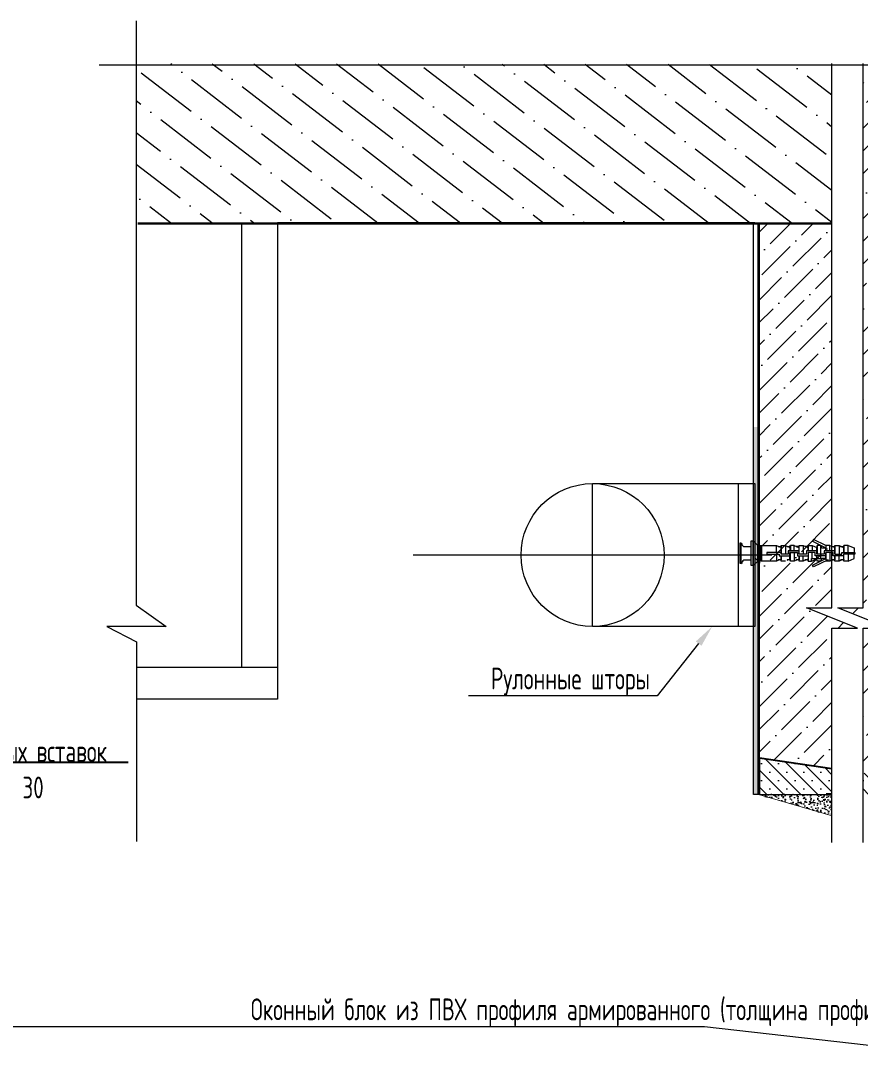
# Model space of a CAD drawing. Header units: millimetres. Extents: x -136099598 to 11807193, y 0 to 779331.
# Drawn here: x 793450 to 803083, y 377478 to 389471 of the extents above; entities that cross this region are included whole.
import ezdxf
from ezdxf import colors
from ezdxf.entities.mleader import LeaderData, LeaderLine
from ezdxf.math import Vec2, Vec3

# ---------------------------------------------------------------- set-up
doc = ezdxf.new("R2010")
doc.units = ezdxf.units.MM
doc.header["$MEASUREMENT"] = 0
doc.layers.get('0').update_dxf_attribs({"color": 250, "lineweight": 9})
doc.layers.add('!!_для разрезов', color=7, linetype='Continuous')
doc.layers.add('Тонкая', color=7, linetype='Continuous')
for name, color, linetype, lineweight in [('+АР_Размеры', 252, 'Continuous', 9), ('_0', 250, 'Continuous', 9), ('_Штриховки', 250, 'Continuous', 13), ('PDF _Геометрия', 7, 'Continuous', 0), ('TN-СТЯЖКА', 252, 'Continuous', 15), ('АР_Перекрытие', 250, 'Continuous', 30), ('АР_Тонкие', 250, 'Continuous', 5), ('АР_Штриховка', 253, 'Continuous', 13), ('Рисунок', 6, 'Continuous', 35)]:
    doc.layers.add(name, color=color, linetype=linetype, lineweight=lineweight)
doc.styles.add('ISOCPEUR', font='isocpeur.ttf', dxfattribs={"width": 0.7})

# ---------------------------------------------------------------- blocks, each defined once
blk = doc.blocks.new('УЗЕЛ общий')
at = {"layer": '!!_для разрезов', "linetype": 'Continuous', "lineweight": 18}
h = blk.add_hatch(dxfattribs=at)
h.set_pattern_fill('SACNCR', color=253, scale=3.171781)
h.set_pattern_definition([(135, (53493.4825, -62560.609), (5.3406385, 5.3406385), []), (135, (53488.142, -62560.609), (5.3406385, 5.3406385), [0, -7.55280344])])
h.paths.add_polyline_path([(476.18, -459.57), (476.18, -443.12), (430.58, -436.48), (430.68, -459.57)])
h.paths.add_polyline_path([(495.85, -445.99), (495.85, -459.57), (528, -459.57), (589.16, -460.07), (589.16, -459.57)])
h = blk.add_hatch()
h.set_pattern_fill('AR-CONC', scale=0.031718, angle=180, style=0)
h.set_pattern_definition([(130, (170847.826, 114078.885), (-5.77849866, -0.50555288), [0.60422428, -6.64646703]), (185, (170847.826, 114078.885), (1.11782525, 6.05989824), [0.48337942, -5.31717362]), (79.549, (170847.3443, 114078.8427), (-4.6606943, 5.55431778), [0.51351134, -5.64862473]), (133.8158, (170847.826, 114080.496), (-8.59803344, -1.33349056), [0.9063364, -9.96970054]), (83.3644, (170847.109, 114080.385), (-7.52994233, 7.8477967), [0.770267, -8.4729371]), (188.816, (170847.826, 114080.496), (-7.5299541, 7.8477828), [0.72506913, -7.97576043]), (159, (170847.02, 114080.0933), (-4.80889191, -3.24363826), [0.60422428, -6.64646703]), (214, (170847.02, 114080.093), (-1.96022498, 5.84203886), [0.48337942, -5.31717362]), (108.5486, (170846.6195, 114079.823), (-6.76910364, 2.59841361), [0.51351134, -5.64862473]), (142.5, (170847.8258, 114078.8848), (-0.09796373, 2.681900633), [0, -5.25272303, 0, -5.39773686, 0, -5.33731443]), (172.5, (170847.8258, 114078.8848), (-2.11937334, 3.17750841), [0, -3.07751564, 0, -5.131878176, 0, -2.034221726]), (212.5, (170849.6224, 114078.8848), (-4.300636697, -0.181703212), [0, -2.014080917, 0, -6.28393246, 0, -8.338294996]), (222.5, (170850.428, 114078.885), (-4.69833319, 0.806472604), [0, -2.61830519, 0, -4.17317566, 0, -5.921397896])])
h.paths.add_polyline_path([(426.85, -459.57), (429.96, -459.57), (429.96, -228.12), (426.85, -228.12)])
h = blk.add_hatch()
h.set_pattern_fill('AR-CONC', scale=0.031718, angle=180, style=0)
h.set_pattern_definition([(130, (170890.429, 114102.4194), (-5.77849866, -0.50555288), [0.60422428, -6.64646703]), (185, (170890.429, 114102.4194), (1.11782525, 6.05989824), [0.48337942, -5.31717362]), (79.549, (170889.9473, 114102.3773), (-4.6606943, 5.55431778), [0.51351134, -5.64862473]), (133.8158, (170890.429, 114104.031), (-8.59803344, -1.33349056), [0.9063364, -9.96970054]), (83.3644, (170889.712, 114103.9196), (-7.52994233, 7.8477967), [0.770267, -8.4729371]), (188.816, (170890.429, 114104.031), (-7.5299541, 7.8477828), [0.72506913, -7.97576043]), (159, (170889.623, 114103.628), (-4.80889191, -3.24363826), [0.60422428, -6.64646703]), (214, (170889.623, 114103.628), (-1.96022498, 5.84203886), [0.48337942, -5.31717362]), (108.5486, (170889.2225, 114103.3576), (-6.76910364, 2.59841361), [0.51351134, -5.64862473]), (142.5, (170890.4288, 114102.4194), (-0.09796373, 2.681900633), [0, -5.25272303, 0, -5.39773686, 0, -5.33731443]), (172.5, (170890.4288, 114102.4194), (-2.11937334, 3.17750841), [0, -3.07751564, 0, -5.131878176, 0, -2.034221726]), (212.5, (170892.2254, 114102.4194), (-4.300636697, -0.181703212), [0, -2.014080917, 0, -6.28393246, 0, -8.338294996]), (222.5, (170893.031, 114102.4194), (-4.69833319, 0.806472604), [0, -2.61830519, 0, -4.17317566, 0, -5.921397896])])
h.paths.add_polyline_path([(429.96, -459.57), (476.18, -472.97), (476.18, -459.57)])
at = {"layer": '_Штриховки'}
h = blk.add_hatch(dxfattribs=at)
h.set_pattern_fill('ANSI36', color=256, scale=3.171781, angle=90, style=0)
h.set_pattern_definition([(225, (1280.083, 5144.317), (-19.582341, -5.340639), [25.17601, -5.035202, 0, -5.035202])])
h.paths.add_polyline_path([(476.18, -443), (476.18, -354.82), (492.22, -354.82), (460.14, -342.03), (476.18, -342.03), (476.18, -99.57), (429.96, -99.57), (429.96, -436.22)])
h.paths.add_polyline_path([(495.85, -354.82), (495.85, -445.89), (589.16, -459.57), (640.08, -459.57), (677.97, -383.2), (677.97, -316.28), (593.9, -316.28), (589.14, -311.52), (593.9, -306.76), (677.97, -306.76), (677.97, 0), (495.85, 0), (495.85, -342.03), (479.81, -342.03), (511.89, -354.82)])
at = {"layer": 'АР_Штриховка', "lineweight": 0, "transparency": 33554559}
h = blk.add_hatch(dxfattribs=at)
h.set_pattern_fill('ANSI36', color=256, scale=5, angle=97.43389)
h.set_pattern_definition([(142.433889, (-810480.483, 19974.733), (-31.6994321, 4.35424866), [39.6875, -7.9375, 0, -7.9375])])
h.paths.add_polyline_path([(476.18, -100), (476.18, 0), (38.23, 0.57), (38.23, -99.43)])
at = {"layer": '!!_для разрезов', "color": 251, "linetype": 'Continuous', "lineweight": 18}
blk.add_lwpolyline([(476.18, -443.12), (430.58, -436.48), (430.68, -459.57), (476.18, -459.57)], dxfattribs=at)
at = {"layer": '+АР_Размеры', "ltscale": 100}
for points in [[(38.23, 27.69), (38.23, -340.28), (57.05, -353.8), (19.7, -353.8), (38.37, -363.47), (38.37, -489.15)], [(14.86, 0), (591.65, 0), (591.65, -16.04), (604.43, 16.04), (604.43, 0), (841.9, 0)], [(476.18, -489.8), (476.18, -354.82), (492.22, -354.82), (460.14, -342.03), (476.18, -342.03), (476.18, 0.88)], [(495.85, -489.8), (495.85, -354.82), (511.89, -354.82), (479.81, -342.03), (495.85, -342.03), (495.85, 0.88)]]:
    blk.add_lwpolyline(points, dxfattribs=at)
at = {"const_width": 0.476}
for points in [[(426.85, -459.57), (426.85, -100)], [(476.18, -472.97), (429.96, -459.57)]]:
    blk.add_lwpolyline(points, dxfattribs=at)
at = {"layer": 'PDF _Геометрия', "lineweight": 18}
for points in [[(427.72, -99.57), (127.11, -99.57), (127.11, -399.57), (38.37, -399.57)], [(104.81, -379.48), (104.81, -99.57)], [(429.52, -312.54), (426.67, -315.4), (425.37, -315.4), (425.37, -299.83), (426.67, -299.83), (429.52, -302.68), (441.2, -302.68), (442.76, -303.46)], [(426.67, -315.4), (426.67, -299.83)], [(474.94, -306.06), (474.94, -302.68), (472.34, -302.68), (464.56, -299.05), (464.04, -300.09), (472.34, -304.24)], [(420.44, -303.46), (425.37, -303.46)], [(442.76, -311.76), (441.2, -312.54), (429.52, -312.54), (429.52, -302.68)], [(430.57, -312.54), (430.57, -302.68)], [(431.08, -312.54), (431.08, -302.68)], [(431.6, -302.68), (431.6, -312.54)], [(432.12, -312.54), (432.12, -302.68)], [(444.31, -307.09), (435.23, -307.09), (435.23, -308.13), (443.02, -308.13), (443.02, -309.17), (449.77, -309.17)], [(441.2, -307.09), (441.2, -302.68)], [(441.2, -308.13), (441.2, -312.54)], [(442.24, -303.46), (444.31, -303.46), (444.31, -304.24), (444.31, -308.13)], [(444.31, -303.46), (444.31, -302.68), (446.91, -302.68), (446.91, -308.13)], [(448.73, -306.06), (455.48, -306.06), (448.73, -306.06), (448.73, -308.13), (444.31, -308.13), (444.31, -307.09), (444.31, -302.68)], [(446.91, -302.68), (448.21, -303.46)], [(449.86, -304.25), (447.95, -303.46), (449.77, -303.46), (450.02, -302.68)], [(449.77, -303.46), (449.77, -304.24), (449.77, -306.06)], [(449.77, -310.99), (449.77, -307.09), (454.44, -307.09), (454.44, -309.17), (461.19, -309.17)], [(452.36, -306.06), (452.36, -302.68), (450.02, -302.68), (450.02, -306.06)], [(450.02, -312.54), (450.02, -309.43), (450.02, -307.09)], [(452.36, -302.68), (453.92, -303.46)], [(452.36, -307.09), (452.36, -312.54)], [(455.48, -308.13), (455.48, -304.24), (455.48, -303.46), (453.66, -303.46), (455.56, -304.25)], [(466.63, -306.06), (460.15, -306.06), (460.15, -308.13), (455.48, -308.13), (455.48, -302.68), (458.07, -302.68), (458.07, -308.13)], [(455.48, -303.46), (455.48, -302.68)], [(458.07, -302.68), (459.62, -303.46)], [(461.19, -303.46), (461.19, -304.24), (461.19, -306.06), (461.19, -302.68), (461.19, -303.46), (459.11, -303.46)], [(472.34, -309.17), (465.59, -309.17), (465.59, -307.09), (461.19, -307.09), (461.19, -310.99), (461.19, -311.76), (459.11, -311.76)], [(461.19, -302.68), (463.26, -302.68), (463.78, -302.68), (466.63, -303.98)], [(461.19, -307.09), (461.19, -312.54), (463.26, -312.54), (463.26, -310.99), (463.78, -310.99), (463.78, -307.09)], [(463.78, -302.68), (463.78, -306.06)], [(483.5, -309.17), (477.01, -309.17), (477.01, -307.09), (472.34, -307.09), (472.34, -310.73), (472.34, -311.77), (473.9, -311.77), (464.56, -316.18), (464.04, -315.14), (472.34, -310.99)], [(478.05, -306.06), (471.3, -306.06), (471.3, -308.13), (466.63, -308.13), (466.63, -303.98), (466.9, -302.68)], [(469.23, -308.13), (469.23, -303.46), (468.97, -302.68), (466.9, -302.68), (466.9, -308.13)], [(466.9, -310.99), (469.23, -310.99), (469.75, -310.99), (470.01, -310.73), (472.34, -310.73), (472.34, -307.09)], [(472.34, -302.68), (472.34, -304.5), (472.34, -306.06), (472.34, -304.5), (470.01, -304.5), (469.23, -303.46)], [(474.94, -302.68), (476.5, -303.46)], [(474.94, -307.09), (474.94, -312.54)], [(475.98, -303.46), (478.05, -303.46), (478.05, -304.24), (478.05, -308.13), (478.05, -302.68), (480.65, -302.68), (480.65, -308.13)], [(478.05, -303.46), (478.05, -302.68)], [(478.05, -308.13), (482.47, -308.13), (482.47, -307.09), (490.51, -307.09), (490.51, -308.13), (483.5, -308.13), (483.5, -310.99)], [(480.65, -302.68), (482.21, -303.46)], [(483.76, -303.46), (483.5, -304.24), (483.5, -307.09)], [(486.36, -307.09), (486.36, -302.68), (483.76, -302.68), (483.76, -307.09)], [(483.76, -312.54), (483.76, -308.13)], [(486.36, -302.68), (490.25, -304.24), (490.25, -307.09)], [(486.36, -308.13), (486.36, -312.54), (490.25, -310.99), (490.25, -308.13)], [(420.44, -311.76), (425.37, -311.76)], [(427.59, -310.44), (431.09, -313.94)], [(444.31, -312.54), (444.31, -309.43), (444.31, -310.99), (444.31, -311.76), (442.24, -311.76)], [(446.91, -312.54), (444.31, -312.54), (444.31, -311.76)], [(449.77, -310.99), (449.77, -311.76), (447.95, -311.76)], [(453.92, -311.76), (452.36, -312.54), (450.02, -312.54), (449.77, -311.76)], [(458.07, -312.54), (455.48, -312.54), (455.48, -309.17), (455.48, -310.99), (455.48, -311.76), (453.66, -311.76)], [(455.48, -312.54), (455.48, -311.76)], [(459.62, -311.76), (458.07, -312.54), (458.07, -309.17)], [(461.19, -312.54), (461.19, -311.77)], [(469.75, -310.99), (468.97, -312.54), (466.9, -312.54), (466.63, -311.25), (463.78, -312.54), (463.26, -312.54)], [(463.78, -310.99), (466.63, -310.99), (466.9, -310.99), (466.9, -309.17)], [(466.63, -310.99), (466.63, -309.17)], [(469.23, -310.99), (469.23, -309.17)], [(476.5, -311.76), (474.93, -312.54), (472.34, -312.54)], [(480.65, -312.54), (478.05, -312.54), (478.05, -309.17), (478.05, -310.99), (478.05, -311.76), (475.98, -311.76)], [(478.05, -312.54), (478.05, -311.76)], [(482.21, -311.76), (480.65, -312.54), (480.65, -309.17)], [(483.5, -310.99), (483.76, -311.76), (481.68, -311.76)], [(486.36, -312.54), (483.76, -312.54), (483.76, -311.77)], [(38.37, -379.48), (127.11, -379.48)]]:
    blk.add_lwpolyline(points, dxfattribs=at)
for points in [[(427.57, -353.79), (325.49, -353.79), (325.49, -263.77), (427.57, -263.77)], [(427.57, -353.79), (417.34, -353.79), (417.34, -263.77), (427.57, -263.77)], [(418.37, -314.1), (418.37, -301.12), (418.89, -301.12), (418.89, -314.1)]]:
    blk.add_lwpolyline(points, close=True, dxfattribs=at)
blk.add_lwpolyline([(483.69, -304.26, 0.002048), (481.68, -303.46), (483.76, -303.46), (483.76, -302.68)], format="xyb", dxfattribs=at)
blk.add_circle((325.49, -308.78), 45.01, dxfattribs=at)
for centre, radius, start, end in [((426.94, -297.26), 8.86, 206.80078, 224.80336), ((357.67, -515.53), 228.4, 67.68208, 68.20075), ((374.78, -514.95), 227.77, 67.68184, 68.20196), ((382.42, -537.99), 252.6, 67.70748, 68.17646), ((426.93, -318.21), 8.85, 135.17327, 153.20677), ((273.94, 106.41), 451.05, 291.95222, 292.21033), ((-493.78, 2020.52), 2515.43, 291.98757, 292.034), ((-424.14, 1862.38), 2344.85, 291.98581, 292.03561), ((291.49, 106.17), 450.58, 291.88219, 292.14135), ((331.54, 49.11), 389.09, 291.83347, 292.14097), ((338.71, 43.62), 383.36, 291.90098, 292.21215)]:
    blk.add_arc(centre, radius, start, end, dxfattribs=at)
at = {"layer": 'TN-СТЯЖКА'}
blk.add_lwpolyline([(429.96, -459.57), (426.85, -459.57), (426.85, -100), (429.96, -100)], close=True, dxfattribs=at)
at = {"layer": 'АР_Перекрытие', "lineweight": 30, "ltscale": 100}
blk.add_lwpolyline([(476.18, -100), (39.24, -100)], dxfattribs=at)
at = {"layer": 'Рисунок'}
for p, q in [((429.96, -100), (429.96, -459.57)), ((476.18, -459.57), (472.57, -459.57))]:
    blk.add_line(p, q, dxfattribs=at)
at = {"layer": 'Тонкая', "ltscale": 100}
blk.add_line((430.58, -436.48), (476.18, -443.12), dxfattribs=at)
at = {"layer": 'АР_Тонкие'}
ml = blk.add_multileader_mtext('Standard', dxfattribs=at)
ml.set_content('\\pxsm1,ql;Рулонные шторы', color=256, style='ISOCPEUR')
ml.set_leader_properties()
ml.build(insert=Vec2(0, 0))
ml.multileader.update_dxf_attribs({"text_left_attachment_type": 6, "text_right_attachment_type": 6, "dogleg_length": 100, "arrow_head_size": 13.71})
ctx = ml.context
ctx.base_point, ctx.char_height, ctx.arrow_head_size, ctx.landing_gap_size, ctx.plane_origin, ctx.plane_x_axis = Vec3(360.73, -397.53), 13.7109, 13.71, 1.37, Vec3(-1003.79, -1249.29), Vec3(-1, 0)
ctx.left_attachment, ctx.right_attachment = 6, 6
notes = []
notes.append((ctx, [(1, (1, 1, 0), (366.21, -397.53), (-1, 0), 5.48, [(0, [(400.79, -353.79)], 0, [])])]))
ctx.mtext.insert, ctx.mtext.width, ctx.mtext.defined_height, ctx.mtext.flow_direction = Vec3(261.46, -379.7), 269.5573, 36.25, 5
ml = blk.add_multileader_mtext('Standard', dxfattribs=at)
ml.set_content('\\pxqlsm1;Оконный блок из ПВХ профиля армированного (толщина профиля не менее 70 мм). Профиль ламинированный с двух сторон по RAL 7016.', color=256, style='ISOCPEUR')
ml.set_leader_properties()
ml.build(insert=Vec2(0, 0))
ml.multileader.update_dxf_attribs({"text_left_attachment_type": 6, "text_right_attachment_type": 6, "dogleg_length": 100, "arrow_head_size": 13.71})
ctx = ml.context
ctx.base_point, ctx.char_height, ctx.arrow_head_size, ctx.landing_gap_size, ctx.plane_origin, ctx.plane_x_axis = Vec3(390.54, -605.91), 13.71091, 13.71, 1.37, Vec3(-529.86, -1449.75), Vec3(-1, 0)
ctx.left_attachment, ctx.right_attachment = 6, 6
notes.append((ctx, [(1, (1, 1, 0), (396.02, -605.91), (-1, 0), 5.48, [(0, [(602.67, -629.35)], 0, [])])]))
ctx.mtext.insert, ctx.mtext.width, ctx.mtext.defined_height, ctx.mtext.flow_direction = Vec3(110.35, -588.08), 340.461, 5.99, 5
for ctx, leaders in notes:
    for number, flags, end, landing, length, lines in leaders:
        leader = LeaderData()
        leader.index, (leader.has_last_leader_line, leader.has_dogleg_vector, leader.attachment_direction) = number, flags
        leader.last_leader_point, leader.dogleg_vector, leader.dogleg_length = Vec3(end), Vec3(landing), length
        for number, points, colour, breaks in lines:
            line = LeaderLine()
            line.index, line.vertices, line.color, line.breaks = number, Vec3.list(points), colors.encode_raw_color(colour), breaks
            leader.lines.append(line)
        ctx.leaders.append(leader)

msp = doc.modelspace()

# ---------------------------------------------------------------- leaders
at = {"layer": 'АР_Тонкие'}
ml = msp.add_multileader_mtext('Standard', dxfattribs=at)
ml.set_content('\\pxsm1,ql;Пластиковый уголок с сеткой', color=256, style='ISOCPEUR')
ml.set_leader_properties()
ml.build(insert=Vec2(0, 0))
ml.multileader.update_dxf_attribs({"text_left_attachment_type": 6, "text_right_attachment_type": 6, "dogleg_length": 100, "arrow_head_size": 250})
ctx = ml.context
ctx.base_point, ctx.char_height, ctx.arrow_head_size, ctx.landing_gap_size, ctx.plane_origin, ctx.plane_x_axis = Vec3(790955.733, 381899.391), 250, 250, 25, Vec3(765882.565, 368944.573), Vec3(-1, 0)
ctx.left_attachment, ctx.right_attachment = 6, 6
notes = []
notes.append((ctx, [(0, (1, 1, 0), (787515.733, 381899.391), (1, 0), 100, [(0, [(786653.106, 382742.274)], 0, [])])]))
ctx.mtext.insert, ctx.mtext.width, ctx.mtext.defined_height, ctx.mtext.flow_direction = Vec3(788145.868, 382224.391), 6083.82171, 608.351, 5
ml = msp.add_multileader_mtext('Standard', dxfattribs=at)
ml.set_content('\\pxsm1,ql;Наружные откосы в местах примыкания декоративных вставок (выполнить по RAL 9010, RAL 000 80 00, RAL 100 60 30 \\Pв соответствующий цвет) \\P ', color=256, style='ISOCPEUR')
ml.set_leader_properties()
ml.build(insert=Vec2(0, 0))
ml.multileader.update_dxf_attribs({"text_left_attachment_type": 6, "text_right_attachment_type": 6, "dogleg_length": 100, "arrow_head_size": 250})
ctx = ml.context
ctx.base_point, ctx.char_height, ctx.arrow_head_size, ctx.landing_gap_size, ctx.plane_origin, ctx.plane_x_axis = Vec3(794514.225, 380958.464), 250, 250, 25, Vec3(765911.829, 367339.395), Vec3(-1, 0)
ctx.left_attachment, ctx.right_attachment = 6, 6
notes.append((ctx, [(0, (1, 1, 0), (787311.725, 380958.464), (1, 0), 100, [(0, [(785783.111, 382225.281)], 0, [])])]))
ctx.mtext.insert, ctx.mtext.width, ctx.mtext.defined_height, ctx.mtext.flow_direction = Vec3(787436.725, 381208.464), 7172.24965, 502.08, 5
for ctx, leaders in notes:
    for number, flags, end, landing, length, lines in leaders:
        leader = LeaderData()
        leader.index, (leader.has_last_leader_line, leader.has_dogleg_vector, leader.attachment_direction) = number, flags
        leader.last_leader_point, leader.dogleg_vector, leader.dogleg_length = Vec3(end), Vec3(landing), length
        for number, points, colour, breaks in lines:
            line = LeaderLine()
            line.index, line.vertices, line.color, line.breaks = number, Vec3.list(points), colors.encode_raw_color(colour), breaks
            leader.lines.append(line)
        ctx.leaders.append(leader)

# ---------------------------------------------------------------- next in the draw order: block references
at = {"layer": '_0', "xscale": 18.233658215449, "yscale": 18.233658215449, "zscale": 18.233658215449}
msp.add_blockref('УЗЕЛ общий', (794076.627, 388966.184), dxfattribs=at)

# ---------------------------------------------------------------- next in the draw order: linework, layer by layer
at = {"ltscale": 150}
msp.add_line((802068.945, 383336.041), (797954.107, 383336.041), dxfattribs=at)

doc.saveas('drawing.dxf')
